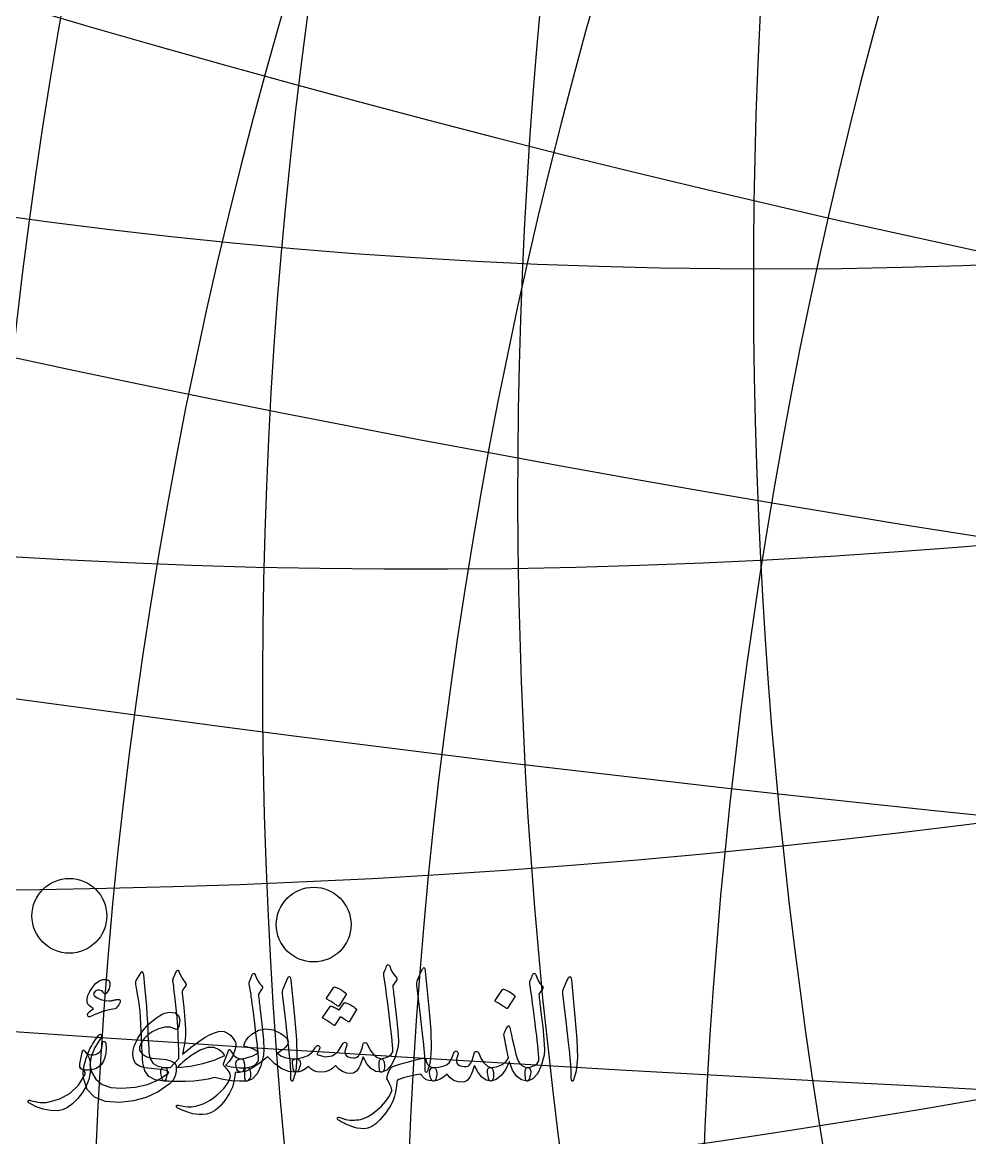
# Model space of a CAD drawing. Header units: millimetres. Extents: x -93 to 93, y -93 to 102.
# Drawn here: x -67.28 to -49.83, y 4.12 to 24.66 of the extents above; entities that cross this region are included whole.
import ezdxf

# ---------------------------------------------------------------- set-up
doc = ezdxf.new("R2010")
doc.units = ezdxf.units.MM
for name, color, linetype in [('ENGRAVE', 7, 'Continuous'), ('ENGRAVE_FINE', 8, 'Continuous'), ('TEXT', 5, 'Continuous')]:
    doc.layers.add(name, color=color, linetype=linetype)

msp = doc.modelspace()

# ---------------------------------------------------------------- linework, layer by layer
at = {"layer": 'ENGRAVE'}
for centre, radius in [((0, 0), 92.5), ((0, 0), 90.2338), ((0, 0), 86.025), ((0, 0), 86.025), ((-66.4103, 8.2025), 0.6882), ((-61.9117, 8.0413), 0.6882)]:
    msp.add_circle(centre, radius, dxfattribs=at)
for centre, radius, start, end in [((15.1685, 0), 87.3521, 100, 260), ((31.3105, 0), 91.5459, 110, 250), ((0, 172.05), 148.9997, 240, 300), ((0, 251.5203), 236.3517, 250, 290), ((0, 495.3982), 487.872, 260, 280)]:
    msp.add_arc(centre, radius, start, end, dxfattribs=at)
at = {"layer": 'ENGRAVE_FINE'}
for centre, radius, start, end in [((7.5262, 0), 86.3536, 95, 265), ((23.0503, 0), 89.0596, 105, 255), ((40.1141, 0), 94.9181, 115, 245), ((6.8976, 3.0111), 86.3536, 118.583333, 288.583334), ((13.9016, 6.0687), 87.3521, 123.583333, 283.583333), ((21.1251, 9.222), 89.0596, 128.583333, 278.583333), ((28.6955, 12.5268), 91.5459, 133.583333, 273.583333), ((36.7638, 16.049), 94.9181, 138.583333, 268.583333), ((45.5184, 19.8707), 99.3331, 143.583333, 263.583333), ((-53.5435, 122.6535), 102.5206, 253.583333, 333.583333), ((-60.0044, 137.4536), 122.8564, 258.583333, 328.583333), ((-68.8342, 157.6802), 148.9997, 263.583333, 323.583333), ((-81.4378, 186.5516), 184.4812, 268.583333, 318.583333), ((-100.6288, 230.5131), 236.3517, 273.583333, 313.583333), ((-132.9774, 304.6148), 321.0497, 278.583333, 308.583333), ((-198.2001, 454.0221), 487.872, 283.583333, 303.583333), ((-394.8919, 904.5889), 983.2702, 288.5833333, 298.5833333), ((0, 203.5525), 184.4812, 245, 295), ((394.8919, -904.5889), 983.2702, 108.5833333, 118.5833333), ((0, 332.3751), 321.0497, 255, 285), ((198.2001, -454.0221), 487.872, 103.583333, 123.583333), ((132.9774, -304.6148), 321.0497, 98.583333, 128.583333), ((0, 987.0262), 983.2702, 265, 275), ((100.6288, -230.5131), 236.3517, 93.583333, 133.583333)]:
    msp.add_arc(centre, radius, start, end, dxfattribs=at)
at = {"layer": 'TEXT'}
for points in [[(-63.7405, 5.226), (-63.8518, 5.1955), (-63.9777, 5.1733), (-64.1182, 5.1594), (-64.2733, 5.1539), (-64.351, 5.1528), (-64.4207, 5.1525), (-64.4822, 5.1528), (-64.5355, 5.1539), (-64.5807, 5.1553), (-64.6177, 5.1566), (-64.6466, 5.158), (-64.6673, 5.1594), (-64.6782, 5.1655), (-64.6888, 5.1781), (-64.699, 5.1974), (-64.7089, 5.2232), (-64.7282, 5.3015), (-64.7277, 5.3585), (-64.7074, 5.3944), (-64.6673, 5.4092), (-64.548, 5.4119), (-64.3954, 5.5757), (-64.3955, 5.7123), (-64.3988, 5.8559), (-64.4052, 6.0065), (-64.4148, 6.164), (-64.4274, 6.3282), (-64.4432, 6.499), (-64.4621, 6.6765), (-64.4842, 6.8605), (-64.4868, 6.8869), (-64.4894, 6.9104), (-64.4917, 6.9313), (-64.4939, 6.9493), (-64.496, 6.9646), (-64.4984, 6.977), (-64.5009, 6.9868), (-64.5036, 6.9937), (-64.5036, 7.0201), (-64.4925, 7.0603), (-64.4703, 7.1144), (-64.437, 7.1824), (-64.4325, 7.1897), (-64.4273, 7.1949), (-64.4214, 7.198), (-64.4148, 7.199), (-64.4082, 7.1978), (-64.4023, 7.1942), (-64.3971, 7.1881), (-64.3926, 7.1796), (-64.3634, 7.1104), (-64.3343, 7.0527), (-64.3052, 7.0064), (-64.276, 6.9715), (-64.2635, 6.9555), (-64.2594, 6.9382), (-64.2635, 6.9195), (-64.276, 6.8993), (-64.3232, 6.8383), (-64.3289, 6.8282), (-64.3322, 6.8147), (-64.3331, 6.7977), (-64.3315, 6.7772), (-64.3008, 6.515), (-64.2809, 6.2944), (-64.2717, 6.1154), (-64.2733, 5.978), (-64.2753, 5.9535), (-64.2788, 5.9243), (-64.2837, 5.8904), (-64.2899, 5.8518), (-64.2974, 5.8087), (-64.3059, 5.7612), (-64.3154, 5.7095), (-64.326, 5.6534), (-64.1662, 5.7833), (-64.0284, 5.8872), (-63.9123, 5.965), (-63.8182, 6.0169), (-63.7365, 6.0504), (-63.6662, 6.0703), (-63.6074, 6.0767), (-63.5601, 6.0696), (-63.4982, 6.0438), (-63.4428, 6.0023), (-63.3941, 5.9453), (-63.352, 5.8726), (-63.3464, 5.8582), (-63.3436, 5.84), (-63.3436, 5.818), (-63.3464, 5.7921), (-63.3728, 5.6903), (-63.413, 5.5986), (-63.4671, 5.5169), (-63.5351, 5.4452), (-63.4827, 5.4325), (-63.431, 5.422), (-63.38, 5.4138), (-63.3298, 5.4078), (-63.2801, 5.4042), (-63.2312, 5.4033), (-63.183, 5.4049), (-63.1355, 5.4092), (-63.1178, 5.4081), (-63.1036, 5.3995), (-63.0928, 5.3831), (-63.0856, 5.3592), (-63.0764, 5.3091), (-63.0738, 5.2669), (-63.0777, 5.2328), (-63.0883, 5.2066), (-63.1027, 5.186), (-63.1154, 5.1712), (-63.1263, 5.1624), (-63.1355, 5.1594), (-63.2753, 5.1553), (-63.4227, 5.165), (-63.5778, 5.1886), (-63.7405, 5.226)], [(-60.6189, 7.1522), (-60.6002, 7.1975), (-60.5856, 7.2334), (-60.5752, 7.2599), (-60.5689, 7.2771), (-60.5641, 7.288), (-60.5578, 7.2958), (-60.5502, 7.3005), (-60.5412, 7.3021), (-60.531, 7.3003), (-60.5225, 7.2951), (-60.5157, 7.2864), (-60.5107, 7.2743), (-60.4876, 7.2148), (-60.46, 7.1612), (-60.4279, 7.1135), (-60.3913, 7.0717), (-60.3811, 7.0584), (-60.3782, 7.0433), (-60.3825, 7.0265), (-60.3941, 7.0079), (-60.4552, 6.9219), (-60.451, 6.8834), (-60.4468, 6.8456), (-60.4427, 6.8085), (-60.4385, 6.772), (-60.4343, 6.7363), (-60.4302, 6.7013), (-60.426, 6.6669), (-60.4219, 6.6333), (-60.3835, 6.3218), (-60.3601, 6.0783), (-60.3516, 5.9028), (-60.358, 5.7952), (-60.4104, 5.6001), (-60.4787, 5.456), (-60.563, 5.3629), (-60.6633, 5.3207), (-60.6661, 5.3207), (-60.6688, 5.3207), (-60.6716, 5.3207), (-60.6744, 5.3207), (-60.6909, 5.3363), (-60.7014, 5.372), (-60.7061, 5.4279), (-60.7049, 5.5039), (-60.7023, 5.532), (-60.6945, 5.5524), (-60.6815, 5.5653), (-60.6633, 5.5705), (-60.5929, 5.5845), (-60.5342, 5.61), (-60.4874, 5.6469), (-60.4524, 5.6953), (-60.4547, 5.7534), (-60.459, 5.8195), (-60.4651, 5.8936), (-60.4732, 5.9756), (-60.483, 6.0653), (-60.4944, 6.1622), (-60.5073, 6.2665), (-60.5218, 6.378), (-60.5351, 6.4876), (-60.5474, 6.5861), (-60.5587, 6.6735), (-60.5689, 6.7498), (-60.5778, 6.815), (-60.5849, 6.8692), (-60.5903, 6.9122), (-60.5939, 6.9441), (-60.6217, 7.1023), (-60.6225, 7.1179), (-60.6224, 7.1314), (-60.6211, 7.1428), (-60.6189, 7.1522)], [(-59.9307, 7.18), (-59.9041, 7.2313), (-59.8828, 7.2493), (-59.8667, 7.2341), (-59.8558, 7.1855), (-59.7919, 6.5056), (-59.754, 6.0883), (-59.7455, 5.755), (-59.7664, 5.5056), (-59.8169, 5.3401), (-59.8261, 5.3266), (-59.8343, 5.3193), (-59.8414, 5.3183), (-59.8474, 5.3235), (-59.8523, 5.3316), (-59.8558, 5.3422), (-59.8578, 5.3552), (-59.8585, 5.3707), (-59.8585, 5.4908), (-59.8641, 5.6183), (-59.8752, 5.7531), (-59.8918, 5.8951), (-59.8955, 5.9322), (-59.9064, 6.0325), (-59.9246, 6.1959), (-59.9501, 6.4224), (-60.0112, 6.9247), (-60.0125, 6.9514), (-60.0112, 6.976), (-60.007, 6.9985), (-60.0001, 7.019)], [(-65.572, 6.4914), (-65.6081, 6.4847), (-65.6417, 6.4782), (-65.6726, 6.4722), (-65.701, 6.4664), (-65.7266, 6.4609), (-65.7492, 6.4553), (-65.7689, 6.4498), (-65.7856, 6.4442), (-65.8026, 6.4379), (-65.8231, 6.43), (-65.847, 6.4206), (-65.8744, 6.4096), (-65.9053, 6.3968), (-65.9396, 6.3821), (-65.9774, 6.3656), (-66.0187, 6.3471), (-66.0356, 6.3416), (-66.0499, 6.3416), (-66.0619, 6.3471), (-66.0715, 6.3582), (-66.0772, 6.3854), (-66.061, 6.4172), (-66.0231, 6.4534), (-65.9632, 6.4942), (-66.009, 6.5202), (-66.0437, 6.5483), (-66.0673, 6.5785), (-66.0798, 6.6107), (-66.0822, 6.6716), (-66.0673, 6.7377), (-66.035, 6.809), (-65.9854, 6.8855), (-65.9263, 6.954), (-65.8654, 7.0013), (-65.8028, 7.0275), (-65.7385, 7.0325), (-65.7026, 7.0235), (-65.6781, 7.0048), (-65.6651, 6.9763), (-65.6635, 6.9382), (-65.6698, 6.8969), (-65.6802, 6.8591), (-65.6947, 6.8248), (-65.7135, 6.7939), (-65.7322, 6.7722), (-65.7496, 6.7627), (-65.7655, 6.7653), (-65.7801, 6.78), (-65.7967, 6.802), (-65.8162, 6.8182), (-65.8384, 6.8284), (-65.8633, 6.8327), (-65.8895, 6.8327), (-65.9126, 6.8272), (-65.9325, 6.8161), (-65.9494, 6.7994), (-65.9617, 6.7793), (-65.9653, 6.7606), (-65.9603, 6.7432), (-65.9466, 6.7273), (-65.8952, 6.6893), (-65.8328, 6.6614), (-65.7593, 6.6435), (-65.6746, 6.6357), (-65.6673, 6.636), (-65.659, 6.6368), (-65.6499, 6.6381), (-65.6399, 6.6399), (-65.6291, 6.642), (-65.6174, 6.6444), (-65.6048, 6.6469), (-65.5914, 6.6496), (-65.5768, 6.6523), (-65.5636, 6.6548), (-65.5518, 6.6571), (-65.5414, 6.6593), (-65.5322, 6.6611), (-65.5241, 6.6624), (-65.517, 6.6632), (-65.5109, 6.6635), (-65.4995, 6.6623), (-65.4901, 6.6586), (-65.4828, 6.6525), (-65.4776, 6.644), (-65.4743, 6.6359), (-65.4727, 6.6281), (-65.4729, 6.6206), (-65.4748, 6.6135), (-65.5017, 6.5632), (-65.5269, 6.5261), (-65.5503, 6.5022), (-65.572, 6.4914)], [(-65.0891, 7.1574), (-65.0837, 7.1657), (-65.0787, 7.1713), (-65.074, 7.1741), (-65.0697, 7.1741), (-65.0631, 7.1704), (-65.0572, 7.1595), (-65.052, 7.1413), (-65.0475, 7.1158), (-65.0246, 6.9085), (-65.0059, 6.7169), (-64.9913, 6.5408), (-64.9809, 6.3804), (-64.9742, 6.2432), (-64.968, 6.1203), (-64.9624, 6.0115), (-64.9573, 5.917), (-64.9529, 5.8367), (-64.9493, 5.7706), (-64.9466, 5.7188), (-64.9448, 5.6811), (-64.9202, 5.5684), (-64.8657, 5.4855), (-64.7814, 5.4324), (-64.6673, 5.4092), (-64.6356, 5.4008), (-64.6153, 5.3814), (-64.6064, 5.3509), (-64.609, 5.3093), (-64.622, 5.2437), (-64.6361, 5.1969), (-64.6512, 5.1688), (-64.6673, 5.1594), (-64.8279, 5.1806), (-64.9462, 5.2441), (-65.0222, 5.3498), (-65.0558, 5.498), (-65.0611, 5.5688), (-65.0659, 5.6398), (-65.0701, 5.711), (-65.0738, 5.7824), (-65.0772, 5.8539), (-65.0804, 5.9257), (-65.0835, 5.9976), (-65.0863, 6.0696), (-65.0915, 6.2071), (-65.0988, 6.3308), (-65.1082, 6.4409), (-65.1196, 6.5372), (-65.1332, 6.6297), (-65.1488, 6.7283), (-65.1665, 6.833), (-65.1862, 6.9437), (-65.1888, 6.9637), (-65.1883, 6.9819), (-65.1847, 6.9984), (-65.1779, 7.0131)], [(-63.0939, 6.9909), (-63.0751, 7.0362), (-63.0606, 7.0721), (-63.0502, 7.0986), (-63.0439, 7.1158), (-63.0391, 7.1267), (-63.0328, 7.1345), (-63.0252, 7.1392), (-63.0162, 7.1408), (-63.0059, 7.139), (-62.9974, 7.1338), (-62.9907, 7.1252), (-62.9857, 7.113), (-62.9626, 7.0535), (-62.935, 6.9999), (-62.9029, 6.9522), (-62.8663, 6.9104), (-62.8561, 6.8971), (-62.8531, 6.882), (-62.8575, 6.8652), (-62.8691, 6.8466), (-62.9302, 6.7606), (-62.926, 6.7221), (-62.9218, 6.6843), (-62.9177, 6.6472), (-62.9135, 6.6107), (-62.9093, 6.575), (-62.9052, 6.54), (-62.901, 6.5056), (-62.8969, 6.472), (-62.8585, 6.1605), (-62.8351, 5.917), (-62.8266, 5.7415), (-62.833, 5.6339), (-62.8854, 5.4388), (-62.9537, 5.2947), (-63.038, 5.2016), (-63.1383, 5.1594), (-63.1411, 5.1594), (-63.1438, 5.1594), (-63.1466, 5.1594), (-63.1494, 5.1594), (-63.1659, 5.175), (-63.1764, 5.2108), (-63.1811, 5.2666), (-63.1799, 5.3426), (-63.1773, 5.3707), (-63.1695, 5.3911), (-63.1565, 5.404), (-63.1383, 5.4092), (-63.0679, 5.4232), (-63.0092, 5.4487), (-62.9624, 5.4857), (-62.9274, 5.534), (-62.9297, 5.5921), (-62.934, 5.6582), (-62.9401, 5.7323), (-62.9482, 5.8143), (-62.958, 5.904), (-62.9693, 6.0009), (-62.9823, 6.1052), (-62.9968, 6.2167), (-63.0101, 6.3263), (-63.0224, 6.4248), (-63.0337, 6.5122), (-63.0439, 6.5885), (-63.0528, 6.6538), (-63.0599, 6.7079), (-63.0653, 6.7509), (-63.0689, 6.7828), (-63.0967, 6.941), (-63.0975, 6.9566), (-63.0973, 6.9701), (-63.0961, 6.9815), (-63.0939, 6.9909)], [(-62.4057, 7.0187), (-62.3791, 7.07), (-62.3578, 7.088), (-62.3417, 7.0728), (-62.3308, 7.0242), (-62.2669, 6.3443), (-62.2289, 5.927), (-62.2204, 5.5937), (-62.2414, 5.3443), (-62.2919, 5.1788), (-62.3011, 5.1653), (-62.3092, 5.158), (-62.3164, 5.157), (-62.3224, 5.1622), (-62.3273, 5.1703), (-62.3308, 5.1809), (-62.3328, 5.1939), (-62.3335, 5.2094), (-62.3335, 5.3296), (-62.3391, 5.457), (-62.3502, 5.5918), (-62.3668, 5.7338), (-62.3705, 5.771), (-62.3814, 5.8712), (-62.3996, 6.0346), (-62.4251, 6.2611), (-62.4862, 6.7634), (-62.4875, 6.7901), (-62.4862, 6.8147), (-62.482, 6.8372), (-62.4751, 6.8577)], [(-57.9296, 6.9909), (-57.9109, 7.0362), (-57.8963, 7.0721), (-57.8859, 7.0986), (-57.8797, 7.1158), (-57.8748, 7.1267), (-57.8686, 7.1345), (-57.8609, 7.1392), (-57.8519, 7.1408), (-57.8417, 7.139), (-57.8332, 7.1338), (-57.8264, 7.1252), (-57.8214, 7.113), (-57.7983, 7.0535), (-57.7707, 6.9999), (-57.7386, 6.9522), (-57.7021, 6.9104), (-57.6918, 6.8971), (-57.6889, 6.882), (-57.6932, 6.8652), (-57.7048, 6.8466), (-57.7659, 6.7606), (-57.7617, 6.7221), (-57.7576, 6.6843), (-57.7534, 6.6472), (-57.7492, 6.6107), (-57.7451, 6.575), (-57.7409, 6.54), (-57.7367, 6.5056), (-57.7326, 6.472), (-57.6942, 6.1605), (-57.6708, 5.917), (-57.6623, 5.7415), (-57.6688, 5.6339), (-57.7211, 5.4388), (-57.7895, 5.2947), (-57.8738, 5.2016), (-57.974, 5.1594), (-57.9768, 5.1594), (-57.9796, 5.1594), (-57.9823, 5.1594), (-57.9851, 5.1594), (-58.0016, 5.175), (-58.0122, 5.2108), (-58.0168, 5.2666), (-58.0156, 5.3426), (-58.013, 5.3707), (-58.0052, 5.3911), (-57.9922, 5.404), (-57.974, 5.4092), (-57.9036, 5.4232), (-57.845, 5.4487), (-57.7981, 5.4857), (-57.7631, 5.534), (-57.7654, 5.5921), (-57.7697, 5.6582), (-57.7758, 5.7323), (-57.7839, 5.8143), (-57.7937, 5.904), (-57.8051, 6.0009), (-57.818, 6.1052), (-57.8325, 6.2167), (-57.8458, 6.3263), (-57.8581, 6.4248), (-57.8694, 6.5122), (-57.8797, 6.5885), (-57.8885, 6.6538), (-57.8956, 6.7079), (-57.901, 6.7509), (-57.9046, 6.7828), (-57.9324, 6.941), (-57.9332, 6.9566), (-57.9331, 6.9701), (-57.9319, 6.9815), (-57.9296, 6.9909)], [(-57.2414, 7.0187), (-57.2149, 7.07), (-57.1935, 7.088), (-57.1774, 7.0728), (-57.1665, 7.0242), (-57.1027, 6.3443), (-57.0647, 5.927), (-57.0562, 5.5937), (-57.0772, 5.3443), (-57.1276, 5.1788), (-57.1368, 5.1653), (-57.145, 5.158), (-57.1521, 5.157), (-57.1582, 5.1622), (-57.163, 5.1703), (-57.1665, 5.1809), (-57.1686, 5.1939), (-57.1693, 5.2094), (-57.1693, 5.3296), (-57.1748, 5.457), (-57.1859, 5.5918), (-57.2026, 5.7338), (-57.2062, 5.771), (-57.2171, 5.8712), (-57.2353, 6.0346), (-57.2608, 6.2611), (-57.3219, 6.7634), (-57.3233, 6.7901), (-57.3219, 6.8147), (-57.3177, 6.8372), (-57.3108, 6.8577)], [(-61.5402, 6.8858), (-61.5367, 6.8893), (-61.5319, 6.8914), (-61.5256, 6.8921), (-61.518, 6.8914), (-61.4907, 6.8811), (-61.4642, 6.8699), (-61.4386, 6.8575), (-61.4139, 6.8442), (-61.3899, 6.8296), (-61.3664, 6.8137), (-61.3434, 6.7963), (-61.321, 6.7776), (-61.3154, 6.7708), (-61.3126, 6.7644), (-61.3126, 6.7583), (-61.3154, 6.7526), (-61.4486, 6.5417), (-61.4535, 6.5379), (-61.4597, 6.5375), (-61.4673, 6.5407), (-61.4764, 6.5473), (-61.4842, 6.5528), (-61.4965, 6.5611), (-61.5133, 6.5722), (-61.5346, 6.5861), (-61.5608, 6.6028), (-61.5922, 6.6222), (-61.6288, 6.6444), (-61.6706, 6.6694), (-61.6762, 6.6735), (-61.6789, 6.6777), (-61.6789, 6.6818), (-61.6762, 6.686)], [(-58.4319, 6.8438), (-58.4284, 6.8473), (-58.4236, 6.8494), (-58.4173, 6.8501), (-58.4097, 6.8494), (-58.3557, 6.8275), (-58.3049, 6.8008), (-58.2572, 6.7693), (-58.2127, 6.7328), (-58.2083, 6.7273), (-58.2064, 6.7217), (-58.2069, 6.7162), (-58.2099, 6.7106), (-58.3403, 6.4997), (-58.3452, 6.4947), (-58.3514, 6.4935), (-58.359, 6.4961), (-58.3681, 6.5025), (-58.3759, 6.5081), (-58.3882, 6.5164), (-58.405, 6.5275), (-58.4263, 6.5414), (-58.4525, 6.558), (-58.4839, 6.5774), (-58.5205, 6.5996), (-58.5623, 6.6246), (-58.5679, 6.6288), (-58.5706, 6.6329), (-58.5706, 6.6371), (-58.5679, 6.6413)], [(-61.3487, 6.5972), (-61.3452, 6.6007), (-61.3404, 6.6028), (-61.3341, 6.6035), (-61.3265, 6.6028), (-61.2992, 6.5925), (-61.2727, 6.5813), (-61.2472, 6.5689), (-61.2224, 6.5556), (-61.1984, 6.541), (-61.1749, 6.5251), (-61.1519, 6.5077), (-61.1295, 6.489), (-61.1251, 6.4833), (-61.1232, 6.4772), (-61.1238, 6.4708), (-61.1267, 6.464), (-61.2599, 6.2531), (-61.2636, 6.2503), (-61.2689, 6.2503), (-61.276, 6.2531), (-61.2849, 6.2587), (-61.2907, 6.2625), (-61.2998, 6.2684), (-61.3122, 6.2763), (-61.3279, 6.2864), (-61.3469, 6.2984), (-61.3692, 6.3121), (-61.3948, 6.3275), (-61.4236, 6.3447), (-61.5208, 6.1893), (-61.5256, 6.1855), (-61.5319, 6.1851), (-61.5395, 6.1882), (-61.5485, 6.1948), (-61.5563, 6.2004), (-61.5686, 6.2087), (-61.5855, 6.2198), (-61.6068, 6.2337), (-61.633, 6.2503), (-61.6644, 6.2698), (-61.701, 6.292), (-61.7428, 6.3169), (-61.7471, 6.3211), (-61.749, 6.3253), (-61.7485, 6.3294), (-61.7455, 6.3336), (-61.6096, 6.5334), (-61.6061, 6.5369), (-61.6012, 6.5389), (-61.595, 6.5396), (-61.5874, 6.5389), (-61.568, 6.5317), (-61.5489, 6.524), (-61.5299, 6.5158), (-61.511, 6.507), (-61.4926, 6.4976), (-61.4746, 6.4872), (-61.4572, 6.4761), (-61.4403, 6.464)], [(-64.465, 6.1199), (-64.5549, 6.1499), (-64.6551, 6.1511), (-64.7658, 6.1235), (-64.8868, 6.0672), (-64.9637, 6.0134), (-65.0277, 5.9492), (-65.0788, 5.8747), (-65.1172, 5.7897), (-65.121, 5.7727), (-65.1213, 5.755), (-65.1182, 5.7366), (-65.1116, 5.7175), (-65.0676, 5.6582), (-64.9937, 5.6135), (-64.89, 5.5833), (-64.7564, 5.5677), (-64.6246, 5.5536), (-64.5289, 5.5281), (-64.4692, 5.4912), (-64.4456, 5.4428), (-64.443, 5.3415), (-64.463, 5.2513), (-64.5054, 5.1722), (-64.5705, 5.1043), (-64.777, 4.9633), (-64.9971, 4.8594), (-65.2308, 4.7926), (-65.4779, 4.7629), (-65.7478, 4.7817), (-65.9497, 4.8628), (-66.0836, 5.0064), (-66.1495, 5.2125), (-66.1533, 5.3256), (-66.137, 5.4484), (-66.1006, 5.5809), (-66.044, 5.7231), (-66.0243, 5.7626), (-66.0041, 5.8008), (-65.9834, 5.8376), (-65.9621, 5.8729), (-65.9402, 5.9071), (-65.9174, 5.9402), (-65.8937, 5.9723), (-65.8692, 6.0034), (-65.856, 6.0162), (-65.8442, 6.0214), (-65.8338, 6.019), (-65.8248, 6.0089), (-65.8198, 5.9964), (-65.8185, 5.9839), (-65.8211, 5.9714), (-65.8276, 5.959), (-65.9417, 5.7751), (-66.0093, 5.6093), (-66.0305, 5.4615), (-66.0052, 5.3318), (-65.9236, 5.1951), (-65.804, 5.0987), (-65.6461, 5.0425), (-65.4502, 5.0266), (-65.199, 5.0465), (-64.9729, 5.098), (-64.7717, 5.1811), (-64.5955, 5.2957), (-64.5849, 5.3054), (-64.5809, 5.3152), (-64.5835, 5.3249), (-64.5927, 5.3346), (-64.63, 5.3526), (-64.6947, 5.3679), (-64.7868, 5.3804), (-64.9063, 5.3901), (-65.0278, 5.405), (-65.1206, 5.4331), (-65.1846, 5.4744), (-65.2198, 5.5288), (-65.2361, 5.5928), (-65.2406, 5.66), (-65.2334, 5.7302), (-65.2143, 5.8036), (-65.1524, 5.9477), (-65.0665, 6.0804), (-64.9567, 6.2016), (-64.823, 6.3114), (-64.7875, 6.3374), (-64.7529, 6.3599), (-64.7195, 6.379), (-64.687, 6.3946), (-64.6558, 6.4069), (-64.626, 6.4161), (-64.5975, 6.4222), (-64.5705, 6.4252), (-64.4647, 6.4153), (-64.3998, 6.369), (-64.3759, 6.2862), (-64.3929, 6.1671), (-64.4057, 6.135), (-64.422, 6.1164), (-64.4418, 6.1114), (-64.465, 6.1199)], [(-58.4069, 6.0141), (-58.4062, 6.0264), (-58.4014, 6.0439), (-58.3923, 6.0667), (-58.3792, 6.0946), (-58.3651, 6.1211), (-58.3535, 6.1425), (-58.3443, 6.1586), (-58.3375, 6.1695), (-58.3247, 6.1782), (-58.3139, 6.1765), (-58.3053, 6.1643), (-58.2987, 6.1418), (-58.2955, 6.1264), (-58.2914, 6.1081), (-58.2864, 6.0869), (-58.2806, 6.0627), (-58.2743, 6.0357), (-58.2678, 6.0061), (-58.2611, 5.974), (-58.2543, 5.9392), (-58.2215, 5.7942), (-58.1925, 5.6783), (-58.1674, 5.5916), (-58.1461, 5.534), (-58.1145, 5.4836), (-58.0753, 5.4459), (-58.0285, 5.4211), (-57.974, 5.4092), (-57.9584, 5.406), (-57.9449, 5.3995), (-57.9334, 5.3894), (-57.9241, 5.3759), (-57.9164, 5.3582), (-57.913, 5.3384), (-57.9136, 5.3165), (-57.9185, 5.2926), (-57.9313, 5.2343), (-57.9449, 5.1927), (-57.9591, 5.1677), (-57.974, 5.1594), (-58.0841, 5.1835), (-58.1759, 5.2503), (-58.2492, 5.3597), (-58.3042, 5.5118), (-58.3068, 5.5172), (-58.3091, 5.5195), (-58.311, 5.5186), (-58.3126, 5.5146), (-58.3795, 5.3675), (-58.4582, 5.2593), (-58.5488, 5.1899), (-58.6511, 5.1594), (-58.6627, 5.1605), (-58.6726, 5.1664), (-58.6808, 5.1771), (-58.6872, 5.1927), (-58.6929, 5.2151), (-58.699, 5.2434), (-58.7054, 5.2775), (-58.7122, 5.3176), (-58.7135, 5.3566), (-58.7038, 5.3849), (-58.683, 5.4024), (-58.6511, 5.4092), (-58.5444, 5.4229), (-58.4548, 5.4556), (-58.3821, 5.5075), (-58.3264, 5.5784), (-58.3254, 5.5875), (-58.3278, 5.6062), (-58.3337, 5.6346), (-58.3431, 5.6728), (-58.3489, 5.6964), (-58.3552, 5.7255), (-58.3621, 5.7602), (-58.3694, 5.8004), (-58.3775, 5.8461), (-58.3864, 5.8969), (-58.3962, 5.9529), (-58.4069, 6.0141)], [(-62.2395, 5.5705), (-62.1989, 5.5644), (-62.1715, 5.5462), (-62.1573, 5.5158), (-62.1562, 5.4733), (-62.1698, 5.4076), (-62.1881, 5.3603), (-62.2114, 5.3313), (-62.2395, 5.3207), (-62.3673, 5.3323), (-62.4955, 5.3838), (-62.624, 5.4752), (-62.7529, 5.6065), (-62.9154, 5.4804), (-63.0533, 5.3908), (-63.1665, 5.3375), (-63.2551, 5.3207), (-63.2844, 5.3273), (-63.3086, 5.3471), (-63.3275, 5.38), (-63.3412, 5.4262), (-63.3451, 5.4872), (-63.3321, 5.5316), (-63.3021, 5.5594), (-63.2551, 5.5705), (-63.2124, 5.5746), (-63.1702, 5.5816), (-63.1284, 5.5913), (-63.0872, 5.6038), (-63.0466, 5.6192), (-63.0064, 5.6378), (-62.9668, 5.6594), (-62.9277, 5.6842), (-62.9757, 5.7234), (-63.0338, 5.755), (-63.102, 5.7789), (-63.1802, 5.7952), (-63.1873, 5.7982), (-63.192, 5.8043), (-63.1943, 5.8134), (-63.1941, 5.8258), (-63.1809, 5.8682), (-63.1525, 5.9153), (-63.1088, 5.9668), (-63.0498, 6.0228), (-62.9268, 6.0965), (-62.7966, 6.1234), (-62.659, 6.1034), (-62.5142, 6.0367), (-62.4528, 5.994), (-62.4101, 5.952), (-62.3862, 5.9107), (-62.381, 5.8702), (-62.3963, 5.8265), (-62.4337, 5.7786), (-62.4934, 5.7266), (-62.5753, 5.6704), (-62.5168, 5.6267), (-62.4414, 5.5954), (-62.3489, 5.5767), (-62.2395, 5.5705)], [(-65.7745, 5.8892), (-65.761, 5.8872), (-65.7509, 5.8809), (-65.7443, 5.8705), (-65.7412, 5.8559), (-65.7355, 5.7592), (-65.7405, 5.6714), (-65.7563, 5.5927), (-65.7829, 5.5229), (-65.8207, 5.4643), (-65.8703, 5.4189), (-65.9317, 5.3866), (-66.0049, 5.3675), (-66.0562, 5.3615), (-66.1048, 5.3627), (-66.1505, 5.3712), (-66.1936, 5.387), (-66.2085, 5.3988), (-66.2171, 5.4175), (-66.2196, 5.4432), (-66.2158, 5.4758), (-66.1741, 5.6867), (-66.1708, 5.7026), (-66.1665, 5.7144), (-66.1611, 5.722), (-66.1547, 5.7255), (-66.1476, 5.7252), (-66.1401, 5.7214), (-66.1323, 5.7141), (-66.1242, 5.7033), (-66.1032, 5.6797), (-66.0763, 5.6617), (-66.0435, 5.6492), (-66.0049, 5.6423), (-65.9646, 5.6419), (-65.9272, 5.6492), (-65.8925, 5.6641), (-65.8606, 5.6867), (-65.833, 5.7179), (-65.8141, 5.756), (-65.8038, 5.8011), (-65.8023, 5.8532), (-65.8005, 5.8689), (-65.7953, 5.8802), (-65.7867, 5.887), (-65.7745, 5.8892)], [(-63.6489, 5.7338), (-63.7448, 5.7775), (-63.8577, 5.7782), (-63.9876, 5.7359), (-64.1345, 5.6506), (-64.1729, 5.6237), (-64.2105, 5.5958), (-64.2471, 5.5668), (-64.283, 5.5368), (-64.3179, 5.5061), (-64.352, 5.4751), (-64.3852, 5.4437), (-64.4176, 5.4119), (-64.1768, 5.4359), (-63.9514, 5.4799), (-63.7411, 5.5441), (-63.5462, 5.6284), (-63.563, 5.6537), (-63.5857, 5.6797), (-63.6144, 5.7064), (-63.6489, 5.7338)], [(-61.8843, 5.7703), (-61.8756, 5.7853), (-61.8662, 5.7973), (-61.8562, 5.8062), (-61.8454, 5.8119), (-61.8347, 5.8141), (-61.8246, 5.8126), (-61.8153, 5.8072), (-61.8066, 5.798), (-61.8005, 5.7857), (-61.799, 5.771), (-61.8019, 5.7538), (-61.8094, 5.7342), (-61.8148, 5.7243), (-61.8201, 5.7141), (-61.8252, 5.7035), (-61.8302, 5.6926), (-61.8353, 5.6815), (-61.8409, 5.6704), (-61.8471, 5.6593), (-61.8538, 5.6482), (-61.6985, 5.6084), (-61.5686, 5.6253), (-61.464, 5.6986), (-61.3848, 5.8285), (-61.3763, 5.8436), (-61.3674, 5.8556), (-61.3582, 5.8644), (-61.3487, 5.8702), (-61.338, 5.8726), (-61.3279, 5.8715), (-61.3185, 5.867), (-61.3099, 5.8591), (-61.3034, 5.8483), (-61.3008, 5.8355), (-61.3021, 5.8206), (-61.3071, 5.8036), (-61.3213, 5.7625), (-61.3307, 5.7279), (-61.3352, 5.7), (-61.3348, 5.6787), (-61.3253, 5.6483), (-61.305, 5.6239), (-61.274, 5.6053), (-61.2322, 5.5927), (-61.1867, 5.5871), (-61.1475, 5.5899), (-61.1146, 5.601), (-61.0879, 5.6204), (-61.0646, 5.6521), (-61.0421, 5.7002), (-61.0202, 5.7645), (-60.9991, 5.8452), (-60.9959, 5.8549), (-60.9893, 5.8618), (-60.9793, 5.866), (-60.9658, 5.8674), (-60.9519, 5.866), (-60.9408, 5.8618), (-60.9325, 5.8549), (-60.9269, 5.8452), (-60.8728, 5.7312), (-60.8104, 5.6475), (-60.7396, 5.5939), (-60.6605, 5.5705), (-60.644, 5.5635), (-60.6307, 5.5483), (-60.6204, 5.5247), (-60.6133, 5.4928), (-60.6083, 5.4582), (-60.6071, 5.4269), (-60.6097, 5.3986), (-60.6161, 5.3734), (-60.6251, 5.3504), (-60.6355, 5.3339), (-60.6473, 5.324), (-60.6605, 5.3207), (-60.7667, 5.3379), (-60.8575, 5.3894), (-60.9332, 5.4752), (-60.9935, 5.5954), (-60.9965, 5.6017), (-60.9998, 5.6038), (-61.0034, 5.6017), (-61.0074, 5.5954), (-61.0331, 5.5165), (-61.0573, 5.4518), (-61.0802, 5.4014), (-61.1017, 5.3651), (-61.1251, 5.3393), (-61.151, 5.32), (-61.1793, 5.3074), (-61.21, 5.3013), (-61.3024, 5.3074), (-61.3827, 5.3339), (-61.4509, 5.3809), (-61.5069, 5.4484), (-61.5641, 5.3925), (-61.6276, 5.3526), (-61.6973, 5.3287), (-61.7733, 5.3207), (-61.8463, 5.3275), (-61.91, 5.3478), (-61.9642, 5.3816), (-62.0092, 5.4289), (-62.0641, 5.3816), (-62.1209, 5.3478), (-62.1793, 5.3275), (-62.2395, 5.3207), (-62.2632, 5.3323), (-62.2818, 5.3672), (-62.2952, 5.4253), (-62.3033, 5.5066), (-62.3004, 5.5314), (-62.2887, 5.5503), (-62.2684, 5.5633), (-62.2395, 5.5705), (-62.1143, 5.5902), (-62.0133, 5.6301), (-61.9367, 5.6901), (-61.8843, 5.7703)], [(-66.1214, 5.7033), (-66.09, 5.6619), (-66.0652, 5.6208), (-66.047, 5.58), (-66.0354, 5.5396), (-66.0288, 5.4966), (-66.0257, 5.4452), (-66.026, 5.3856), (-66.0298, 5.3176), (-66.0532, 5.1898), (-66.0985, 5.0671), (-66.1656, 4.9497), (-66.2546, 4.8375), (-66.3524, 4.7411), (-66.4461, 4.671), (-66.5356, 4.6273), (-66.6209, 4.61), (-66.7588, 4.6148), (-66.8922, 4.6405), (-67.021, 4.687), (-67.1454, 4.7543), (-67.154, 4.76), (-67.1606, 4.7661), (-67.1651, 4.7725), (-67.1676, 4.7792), (-67.1681, 4.787), (-67.1669, 4.7938), (-67.1639, 4.7995), (-67.1593, 4.8042), (-67.1521, 4.8073), (-67.1447, 4.8084), (-67.1369, 4.8073), (-67.1287, 4.8042), (-67.0825, 4.7915), (-67.0382, 4.781), (-66.9958, 4.7727), (-66.9553, 4.7668), (-66.9165, 4.7632), (-66.8793, 4.7622), (-66.8437, 4.7639), (-66.8096, 4.7681), (-66.5867, 4.832), (-66.3982, 4.9374), (-66.244, 5.0845), (-66.1242, 5.2732), (-66.123, 5.2791), (-66.1221, 5.2885), (-66.1216, 5.3013), (-66.1214, 5.3176), (-66.1259, 5.3303), (-66.1394, 5.346), (-66.162, 5.3649), (-66.1936, 5.387), (-66.2074, 5.404), (-66.2158, 5.4244), (-66.2185, 5.4484), (-66.2158, 5.4758), (-66.1741, 5.6867), (-66.1656, 5.7137), (-66.154, 5.7255), (-66.1393, 5.722), (-66.1214, 5.7033)], [(-63.5687, 5.4928), (-63.4827, 5.7148), (-63.4731, 5.7324), (-63.464, 5.7411), (-63.4551, 5.7408), (-63.4466, 5.7314), (-63.4234, 5.6926), (-63.4008, 5.6593), (-63.379, 5.6315), (-63.3578, 5.6093), (-63.3346, 5.5923), (-63.3092, 5.5802), (-63.2818, 5.5729), (-63.2524, 5.5705), (-63.2232, 5.5628), (-63.2024, 5.5399), (-63.1899, 5.5018), (-63.1858, 5.4484), (-63.1899, 5.3946), (-63.2024, 5.3554), (-63.2232, 5.3308), (-63.2524, 5.3207), (-63.2747, 5.3197), (-63.2975, 5.3193), (-63.3205, 5.3197), (-63.3439, 5.3207), (-63.3479, 5.3197), (-63.3516, 5.3165), (-63.3549, 5.3113), (-63.3578, 5.3041), (-63.3727, 5.1728), (-63.4091, 5.0453), (-63.4671, 4.9216), (-63.5465, 4.8018), (-63.6351, 4.6975), (-63.7206, 4.6207), (-63.803, 4.5713), (-63.8823, 4.5493), (-63.9569, 4.5435), (-64.0252, 4.543), (-64.0873, 4.5477), (-64.1431, 4.5576), (-64.1705, 4.5652), (-64.1997, 4.5742), (-64.2308, 4.5846), (-64.2638, 4.5964), (-64.2986, 4.61), (-64.335, 4.6256), (-64.3729, 4.6433), (-64.4123, 4.663), (-64.4222, 4.6675), (-64.4297, 4.6727), (-64.4347, 4.6786), (-64.4373, 4.6852), (-64.439, 4.6941), (-64.4387, 4.7012), (-64.4362, 4.7066), (-64.4317, 4.7102), (-64.4258, 4.7135), (-64.4192, 4.7151), (-64.412, 4.7149), (-64.404, 4.713), (-64.3166, 4.6953), (-64.2347, 4.6866), (-64.1584, 4.687), (-64.0876, 4.6963), (-64.0177, 4.7148), (-63.9492, 4.7397), (-63.8824, 4.771), (-63.8171, 4.8087), (-63.7532, 4.8527), (-63.6905, 4.9027), (-63.629, 4.9588), (-63.5687, 5.021), (-63.5234, 5.0777), (-63.4875, 5.1341), (-63.461, 5.1901), (-63.4438, 5.2458), (-63.4489, 5.2846), (-63.4695, 5.329), (-63.5058, 5.379), (-63.5576, 5.4345), (-63.5666, 5.4464), (-63.5715, 5.4602), (-63.5722, 5.4756), (-63.5687, 5.4928)], [(-59.7001, 5.1594), (-59.7436, 5.1613), (-59.7826, 5.167), (-59.8171, 5.1766), (-59.8471, 5.1899), (-59.8606, 5.1976), (-59.8731, 5.2066), (-59.8848, 5.217), (-59.8957, 5.2288), (-59.906, 5.2416), (-59.9162, 5.2552), (-59.9261, 5.2694), (-59.9359, 5.2843), (-60.0518, 5.2669), (-60.1579, 5.2454), (-60.2544, 5.2198), (-60.3411, 5.1899), (-60.3593, 5.1797), (-60.3723, 5.1657), (-60.3801, 5.1478), (-60.3827, 5.1261), (-60.3896, 5.0371), (-60.4021, 4.9561), (-60.4202, 4.8831), (-60.4438, 4.8181), (-60.4671, 4.7673), (-60.4927, 4.7175), (-60.5205, 4.6688), (-60.5506, 4.6211), (-60.5829, 4.5746), (-60.6175, 4.5295), (-60.6544, 4.4858), (-60.6935, 4.4435), (-60.7696, 4.3718), (-60.8427, 4.3207), (-60.9126, 4.29), (-60.9793, 4.2797), (-61.0433, 4.2834), (-61.1104, 4.2943), (-61.1807, 4.3125), (-61.2541, 4.338), (-61.29, 4.353), (-61.3227, 4.3675), (-61.3524, 4.3815), (-61.3789, 4.3949), (-61.4025, 4.4076), (-61.4233, 4.4195), (-61.4414, 4.4305), (-61.4566, 4.4407), (-61.4658, 4.4494), (-61.4712, 4.4587), (-61.4728, 4.4688), (-61.4705, 4.4795), (-61.465, 4.4884), (-61.4566, 4.4927), (-61.4455, 4.4925), (-61.4317, 4.4879), (-61.3774, 4.4683), (-61.3283, 4.4539), (-61.2844, 4.4447), (-61.2457, 4.4407), (-61.2257, 4.4396), (-61.2044, 4.4393), (-61.182, 4.4396), (-61.1583, 4.4407), (-61.1334, 4.4424), (-61.1073, 4.4449), (-61.08, 4.448), (-61.0515, 4.4518), (-60.9911, 4.4684), (-60.9211, 4.5017), (-60.8413, 4.5517), (-60.7518, 4.6183), (-60.6635, 4.697), (-60.5874, 4.7834), (-60.5234, 4.8774), (-60.4715, 4.979), (-60.4694, 4.9832), (-60.4687, 4.9874), (-60.4694, 4.9915), (-60.4715, 4.9957), (-60.4871, 5.0498), (-60.5062, 5.0984), (-60.5287, 5.1414), (-60.5548, 5.1788), (-60.562, 5.2031), (-60.5561, 5.2454), (-60.5371, 5.3058), (-60.5048, 5.3842), (-60.4953, 5.3995), (-60.4833, 5.4119), (-60.4689, 5.4217), (-60.4521, 5.4286), (-60.3791, 5.4517), (-60.3071, 5.4737), (-60.2361, 5.4947), (-60.1663, 5.5146), (-60.0971, 5.5333), (-60.0282, 5.5507), (-59.9597, 5.5666), (-59.8915, 5.5812), (-59.8752, 5.5829), (-59.8624, 5.5798), (-59.853, 5.5718), (-59.8471, 5.559), (-59.8416, 5.5299), (-59.8333, 5.5035), (-59.8222, 5.4799), (-59.8083, 5.4591), (-59.7901, 5.4425), (-59.766, 5.4286), (-59.736, 5.4175), (-59.7001, 5.4092), (-59.6824, 5.4017), (-59.6681, 5.3877), (-59.6574, 5.367), (-59.6501, 5.3398), (-59.6463, 5.3093), (-59.6459, 5.2787), (-59.6491, 5.2482), (-59.6557, 5.2177), (-59.6647, 5.1922), (-59.6751, 5.174), (-59.6869, 5.1631), (-59.7001, 5.1594)], [(-59.7056, 5.4092), (-59.6095, 5.4147), (-59.5294, 5.4314), (-59.4652, 5.4591), (-59.417, 5.498), (-59.3951, 5.5283), (-59.374, 5.5666), (-59.3535, 5.613), (-59.3338, 5.6672), (-59.3265, 5.6834), (-59.3185, 5.6957), (-59.3098, 5.7042), (-59.3005, 5.7089), (-59.2887, 5.7113), (-59.2783, 5.7103), (-59.2692, 5.7057), (-59.2616, 5.6978), (-59.255, 5.686), (-59.2519, 5.6728), (-59.2522, 5.6582), (-59.2561, 5.6423), (-59.2703, 5.6012), (-59.2796, 5.5666), (-59.2841, 5.5387), (-59.2838, 5.5174), (-59.2744, 5.487), (-59.2547, 5.4626), (-59.2245, 5.444), (-59.1839, 5.4314), (-59.1388, 5.4255), (-59.1007, 5.4272), (-59.0694, 5.4366), (-59.0452, 5.4536), (-59.0195, 5.4877), (-58.9952, 5.5375), (-58.9723, 5.6029), (-58.9508, 5.6839), (-58.9475, 5.6936), (-58.9404, 5.7005), (-58.9295, 5.7047), (-58.9147, 5.7061), (-58.9009, 5.7047), (-58.8898, 5.7005), (-58.8814, 5.6936), (-58.8759, 5.6839), (-58.8252, 5.5699), (-58.7704, 5.4862), (-58.7115, 5.4326), (-58.6483, 5.4092), (-58.6339, 5.4026), (-58.6213, 5.3856), (-58.6103, 5.3582), (-58.6012, 5.3204), (-58.5973, 5.2904), (-58.597, 5.2614), (-58.6001, 5.2335), (-58.6067, 5.2066), (-58.6145, 5.186), (-58.624, 5.1712), (-58.6353, 5.1624), (-58.6483, 5.1594), (-58.7375, 5.1766), (-58.8162, 5.2281), (-58.8845, 5.3139), (-58.9425, 5.4341), (-58.9454, 5.4404), (-58.9487, 5.4425), (-58.9524, 5.4404), (-58.9564, 5.4341), (-58.9812, 5.3573), (-59.0056, 5.2933), (-59.0297, 5.2421), (-59.0535, 5.2038), (-59.0769, 5.178), (-59.1027, 5.1587), (-59.131, 5.1461), (-59.1617, 5.14), (-59.2529, 5.1461), (-59.3324, 5.1726), (-59.4, 5.2196), (-59.4559, 5.2871), (-59.5193, 5.2333), (-59.5821, 5.1941), (-59.6442, 5.1695), (-59.7056, 5.1594), (-59.7214, 5.1632), (-59.7354, 5.1747), (-59.7477, 5.1938), (-59.7583, 5.2205), (-59.7769, 5.303), (-59.7743, 5.362), (-59.7505, 5.3974), (-59.7056, 5.4092)]]:
    msp.add_lwpolyline(points, close=True, dxfattribs=at)

doc.saveas('drawing.dxf')
